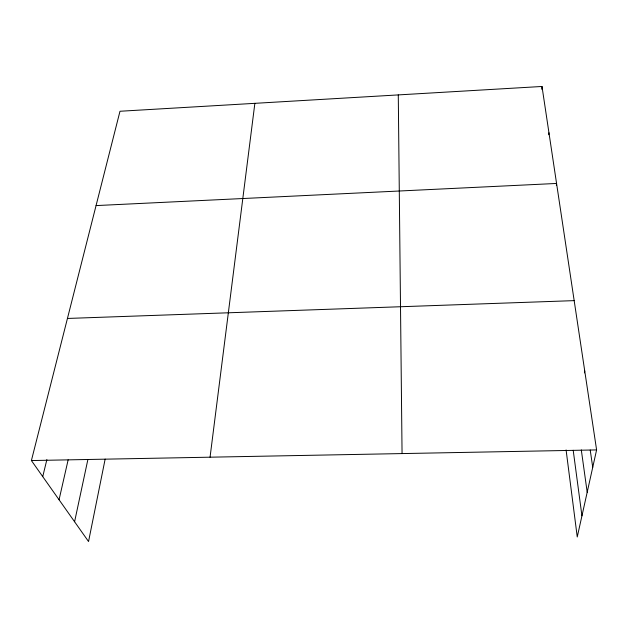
<?xml version="1.0" encoding="UTF-8"?>
<svg xmlns="http://www.w3.org/2000/svg" width="628" height="628" viewBox="0 0 628 628"><rect width="100%" height="100%" fill="white"/><g stroke="black" fill="none" stroke-linecap="round" stroke-linejoin="round"><path stroke-width="0.94" d="M541.752 89.27L541.995 86.468L119.987 111.258L31.4 460.552L88.548 541.532L105.143 459.107M548.762 134.73L548.951 132.775M556.353 185.386L556.565 183.454L96.068 205.584M210.058 457.192L254.866 103.337M584.417 372.899L584.746 371.046M74.591 521.75L87.834 459.735M541.995 86.468L596.6 449.915L577.25 536.964L566.079 449.899M59.063 499.747L68.146 459.845M42.743 476.628L46.88 459.594M67.439 318.451L574.173 300.631M31.4 460.552L596.6 449.915M590.218 450.041L592.73 467.318M581.3 449.915L587.196 492.242M573.199 450.292L581.944 515.839M398.278 94.907L402.061 453.573"/></g></svg>
